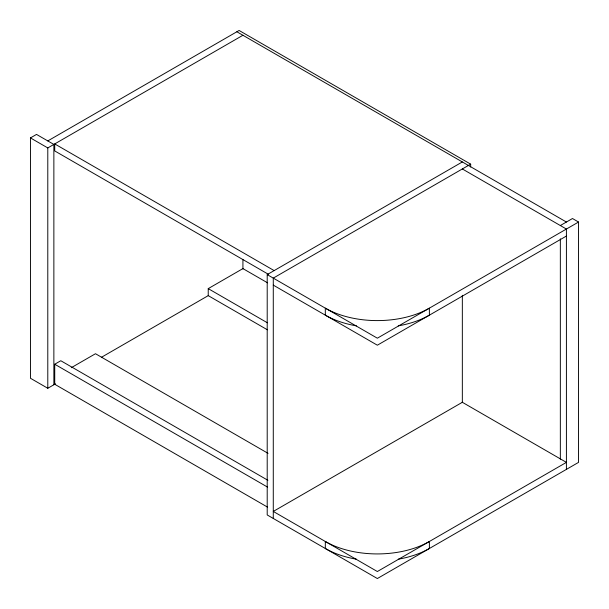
<?xml version="1.0" encoding="UTF-8"?>
<svg xmlns="http://www.w3.org/2000/svg" width="609" height="609" viewBox="0 0 609 609"><rect width="100%" height="100%" fill="white"/><g stroke="black" fill="none" stroke-linecap="round" stroke-linejoin="round"><path stroke-width="0.91" d="M55.51 383.815L47.791 388.268L30.45 378.258L30.45 137.916L36.517 134.414L53.866 144.424L53.866 384.766M47.791 140.923L239.109 30.465L470.666 164.148L470.666 167.003M30.45 137.916L47.791 147.926L242.922 35.269M267.572 507.145L54.734 384.264L54.734 364.235L60.801 360.734L267.891 480.288M71.291 367.691L95.491 353.722L268.067 453.355M267.404 329.796L208.232 295.639L208.232 288.628L242.922 268.599L267.579 282.835M101.543 357.239L208.4 295.54M560.341 225.536L572.483 218.524L578.55 222.034L578.55 462.376L377.352 578.535L267.206 514.948L267.206 274.606L462.338 161.948M470.666 164.148L273.281 278.115L273.281 518.449M578.55 222.034L377.352 338.193L267.206 274.606M566.408 236.056L377.352 345.204L273.281 285.119M236.855 31.767L566.408 222.034M462.338 168.959L566.408 229.045L566.408 469.379M274.149 270.602L54.734 143.922L54.734 150.933L268.394 274.286M208.232 288.628L267.404 322.793M54.734 364.235L267.572 487.116M560.341 238.835L560.341 459.224M462.338 295.304L462.338 402.648M242.922 259.464L242.922 268.965M47.791 147.926L47.791 388.268M398.248 325.861A73.59 42.485 0 0 0 429.383 315.165L429.383 308.154A73.59 42.485 0 0 1 325.313 308.154L325.313 315.165A73.59 42.485 0 0 0 356.448 325.861M398.248 559.184A73.59 42.485 0 0 0 429.383 548.496L429.383 541.485A73.59 42.485 0 0 1 325.313 541.485L325.313 548.496A73.59 42.485 0 0 0 356.448 559.184M462.338 402.29L273.281 511.438L377.352 571.524L566.408 462.376L462.338 402.29"/></g></svg>
